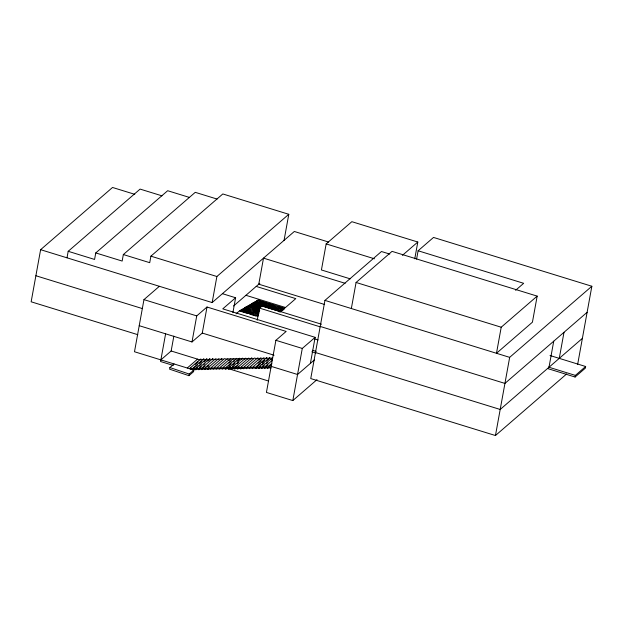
<?xml version="1.0" encoding="UTF-8"?>
<svg xmlns="http://www.w3.org/2000/svg" width="623" height="623" viewBox="0 0 623 623"><rect width="100%" height="100%" fill="white"/><g stroke="black" fill="none" stroke-linecap="round" stroke-linejoin="round"><path stroke-width="0.93" d="M134.786 194.329L112.529 187.468L40.62 249.683L31.15 301.797L137.769 334.676M67.011 257.813L68.195 251.303L140.105 189.096L161.941 195.824M189.517 197.452L167.673 190.716L95.763 252.922L94.579 259.441L68.195 251.303M217.084 199.072L195.248 192.336L123.338 254.542L122.155 261.06L95.763 252.922M284.057 240.361L288.792 214.296L222.816 193.955L150.906 256.17L149.722 262.68L123.338 254.542M159.371 286.292L143.96 299.624L134.49 351.746L193.862 370.054L193.566 371.682L188.94 375.677L169.604 369.182L169.9 367.554L174.066 363.949M165.609 333.819L160.578 361.511L173.319 365.436M160.874 359.884L171.146 350.99L173.856 336.101M139.225 325.689L192.001 341.957L196.736 315.9L207.007 307.014L286.167 331.42L275.896 340.306L266.426 392.428L292.818 400.566L317.029 379.617M202.654 359.728L200.528 359.074L190.256 367.959L190.085 368.933L192.912 369.805L194.376 368.536M188.94 375.677L189.236 374.049L193.862 370.054M192.912 369.805L193.255 367.897L203.526 359.012L206.353 359.884M192.001 341.957L202.273 333.071L207.007 307.014M190.256 367.959L195.902 369.751L196.253 367.843L206.525 358.957L209.351 359.829L207.88 361.145M193.255 367.897L198.901 369.688L199.251 367.78L209.523 358.895L212.35 359.767L212.521 358.832L215.348 359.705M40.62 249.683L212.147 302.568L216.882 276.511L288.792 214.296M203.347 359.993L203.526 359.012M196.253 367.843L201.899 369.634L202.241 367.726L212.521 358.832M206.345 359.93L206.525 358.957M205.014 366.114L202.07 368.699L204.897 369.571L205.24 367.663L215.511 358.778L218.338 359.65M209.344 359.876L209.523 358.895M202.241 367.726L207.887 369.517L208.238 367.609L218.509 358.716L221.336 359.588M223.626 359.315L221.508 358.661L211.236 367.547L210.886 369.455L205.24 367.663M227.333 359.471L224.506 358.599L214.234 367.484L213.884 369.392L208.238 367.609M228.859 360.686L230.323 359.416L227.496 358.544L217.225 367.43L216.882 369.338L211.236 367.547M221.329 359.635L221.508 358.661M232.613 359.136L230.494 358.482L220.223 367.368L219.88 369.275L217.045 368.403M232.901 312.637L235.611 297.747L222.419 293.682M235.611 359.074L233.493 358.427L223.221 367.313L222.87 369.221L217.225 367.43M220.223 367.368L225.869 369.159L226.219 367.251L236.491 358.365L239.318 359.237M226.04 368.232L228.867 369.104L229.209 367.196L239.489 358.303L242.316 359.175L242.479 358.248L245.306 359.121M233.314 359.401L233.493 358.427M226.219 367.251L231.865 369.042L232.208 367.134L242.479 358.248M244.426 308.79L244.605 307.817L259.16 312.302M236.312 359.339L236.491 358.365M245.633 308.089L245.812 307.108L259.464 311.321M229.209 367.196L234.855 368.98L235.206 367.072L245.478 358.186L248.304 359.058M246.848 307.38L247.027 306.407L259.76 310.332M248.055 306.68L248.234 305.706L259.152 309.07M239.31 359.284L239.489 358.303M232.208 367.134L237.854 368.925L238.204 367.017L248.476 358.132L251.303 359.004L251.474 358.069L253.592 358.723M251.684 304.569L251.863 303.588L261.87 306.68M235.206 367.072L240.852 368.863L241.194 366.955L251.474 358.069M252.899 303.868L253.07 302.887L279.462 311.025L279.283 311.998M254.106 303.16L254.285 302.186L280.669 310.324L280.42 311.702L281.705 310.597M257.291 358.879L254.464 358.015L244.193 366.9L243.85 368.808L241.023 367.936M258.825 360.094L260.289 358.825L257.463 357.952L247.191 366.838L246.84 368.746L241.194 366.955M257.229 320.206L259.433 308.105L261.995 305.885L321.46 324.225M263.288 358.762L260.461 357.89L250.189 366.783L249.839 368.691L244.193 366.9M265.577 358.49L263.459 357.836L253.187 366.721L252.837 368.629L247.191 366.838M250.189 366.783L255.835 368.567L256.178 366.659L266.449 357.773L268.575 358.427M253.187 366.721L258.833 368.512L259.176 366.604L269.447 357.719L272.274 358.591L272.446 357.657L262.174 366.542L261.824 368.45L256.178 366.659M266.278 358.755L266.449 357.773M259.176 366.604L264.822 368.395L265.172 366.488L272.508 360.141M269.268 358.692L269.447 357.719M267.937 364.876L264.993 367.461L267.82 368.333L268.163 366.425L271.838 363.256M254.207 302.591L255.492 301.477L281.884 309.615L281.627 311.002L282.912 309.888M282.842 310.301L283.091 308.915L256.707 300.777L255.422 301.89M284.127 309.187L284.306 308.214L257.914 300.076L256.629 301.182M292.818 400.566L302.287 348.444L315.129 337.339L222.769 308.86L235.611 297.747M414.762 258.779L417.807 242.028L351.839 221.687L326.156 243.905L321.421 269.961L350.227 278.847M310.394 363.396L315.129 337.339M389.788 254.083L381.455 251.513L324.949 300.395L310.745 378.574L495.456 435.532L566.634 373.956M351.341 308.533L356.076 282.468L392.031 251.365L537.166 296.12L532.431 322.177L496.476 353.28L501.211 327.223L537.166 296.12M416.592 259.145L418.111 250.765L433.522 237.433L591.85 286.253L577.646 364.432M495.456 435.532L509.669 357.353L591.85 286.253M548.995 367.259L553.73 341.194M559.267 358.365L564.002 332.308M548.139 368.715L575.084 377.024L575.379 375.396L585.651 366.503L550.008 355.515M585.651 366.503L585.355 368.131L575.084 377.024M212.147 302.568L294.329 231.476L328.648 242.059M233.57 305.994L259.814 283.294M236.094 313.805L239.762 310.628L257.961 316.243M243.32 308.922L244.605 307.817M244.528 308.221L245.812 307.108M245.742 307.521L247.027 306.407M246.949 306.812L248.234 305.706M248.156 306.111L249.441 304.997L320.121 326.818M251.863 303.588L250.578 304.702L259.682 307.505M253.07 302.887L251.793 304.001L260.889 306.804M253 303.292L254.285 302.186M256.925 301.275L259.121 299.367M187.266 368.014L197.538 359.128M195.225 364.447L198.161 361.908M193.083 368.832L197.491 365.023M199.687 363.116L201.891 361.215L199.679 363.162M196.074 368.816L197.546 367.547M199.01 366.277L201.221 364.33M204.149 361.838L205.621 360.522M195.902 369.751L197.374 368.481M199.072 368.761L201.284 366.807M203.472 364.953L204.951 363.637M198.901 369.688L200.372 368.419M201.899 369.634L203.363 368.364M204.897 369.571L206.361 368.302M207.887 369.517L209.359 368.24M279.384 311.43L280.669 310.324M280.599 310.729L281.884 309.615M281.806 310.028L283.091 308.915M284.306 308.214L283.021 309.32L278.465 307.918M280.373 311.952L295.785 298.619L256.201 286.416M228.914 363.209L231.125 361.262M228.236 366.324L231.18 363.739M233.376 361.877L234.855 360.561M225.869 369.159L227.34 367.889M232.714 364.953L234.91 363.045L232.706 364.992M228.867 369.104L230.331 367.835M232.029 368.107L234.24 366.16M237.168 363.668L238.64 362.352M231.865 369.042L233.329 367.772M236.499 366.783L237.97 365.467M234.855 368.98L236.327 367.71M237.854 368.925L239.325 367.656M240.852 368.863L242.316 367.593M258.148 363.209L261.084 360.67M256.014 367.593L260.414 363.785M261.878 362.516L264.814 359.977L261.87 362.563M255.835 368.567L257.299 367.297M258.997 367.578L260.469 366.308M261.933 365.039L264.144 363.092M266.34 361.231L268.544 359.284M258.833 368.512L260.297 367.243M261.995 367.523L264.207 365.569M266.395 363.715L267.874 362.399M270.803 359.907L272.274 358.591M261.824 368.45L263.295 367.181M264.822 368.395L266.294 367.126M270.195 365.452L271.667 364.182M270.187 365.499L271.659 364.229M267.82 368.333L269.284 367.064M402.396 255.36L417.807 242.028M314.428 359.907L297.553 374.501L271.161 366.371M515.595 290.295L523.663 283.309L418.111 250.765M587.115 312.31L504.934 383.41L320.214 326.452M582.38 338.375L500.199 409.467L315.479 352.517M326.156 243.905L374.47 258.802M356.076 282.468L501.211 327.223M345.142 283.309L263.506 258.132L258.771 284.189L324.638 304.499M548.435 367.087L575.379 375.396M324.949 300.395L509.669 357.353M150.906 256.17L216.882 276.511M245.929 295.302L285.513 307.505M259.659 301.041L266.029 303.004M267.851 303.565L274.221 305.527M277.858 306.656L282.406 308.058M260.274 302.303L266.636 304.273M270.281 305.395L274.829 306.796M256.333 302.171L269.066 306.095M270.888 306.656L277.258 308.619M255.119 302.871L261.489 304.834M263.311 305.395L269.681 307.365M271.496 307.926L277.866 309.888M255.734 304.141L272.111 309.187M273.925 309.748L278.481 311.15M260.663 307.38L250.656 304.297L249.371 305.41L258.467 308.214M249.068 306.391L258.171 309.195M252.408 308.494L258.779 310.464M246.646 307.801L249.379 308.642M253.016 309.763L257.572 311.165M245.439 308.502L249.987 309.904M253.631 311.025L258.179 312.427M258.864 313.291L243.391 308.517L242.106 309.631L244.839 310.472M246.046 309.763L250.602 311.173M254.239 312.294L258.786 313.696M258.561 314.272L242.183 309.218L240.899 310.332L245.446 311.734M246.661 311.033L253.031 312.995M258.265 315.254L240.976 309.927L239.691 311.033L247.876 313.564M249.091 312.855L253.639 314.257M249.698 314.124L256.069 316.087M314.444 338.826L318.119 339.963M312.45 350.274L316.134 351.403M143.96 299.624L196.736 315.9M275.896 340.306L302.287 348.444M311.866 351.8L315.838 353.039M35.885 275.74L142.511 308.619M202.273 333.071L274.073 355.211M268.163 366.425L270.989 367.297M265.172 366.488L270.818 368.279M262.174 366.542L265.001 367.414M238.204 367.017L241.031 367.889M171.146 350.99L200.365 360.001M227.909 368.497L268.412 380.988M223.221 367.313L226.048 368.185M214.234 367.484L217.061 368.357M199.251 367.78L202.078 368.652M169.9 367.554L189.236 374.049M208.744 365.421L207.272 366.69L208.736 365.467M230.51 366.854L229.046 368.123L230.502 366.9M238.586 359.868L237.114 361.138L238.57 359.915"/></g></svg>
